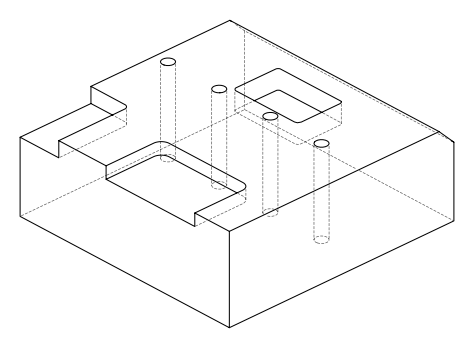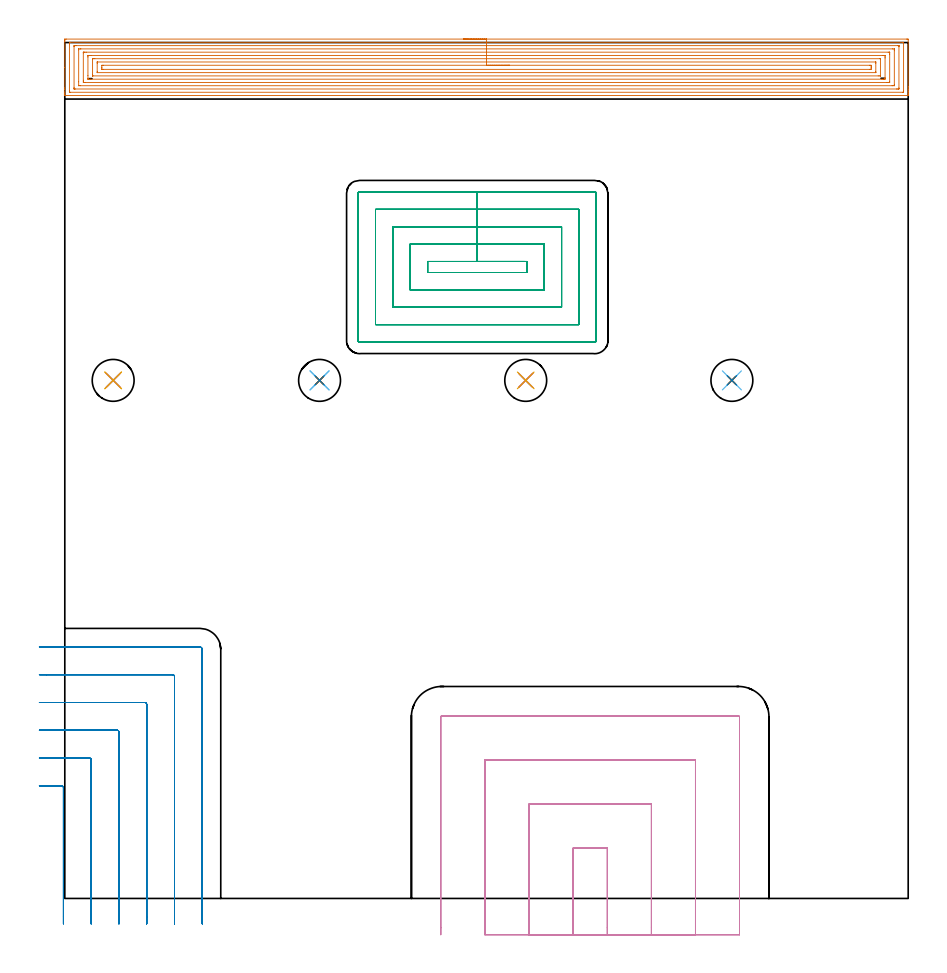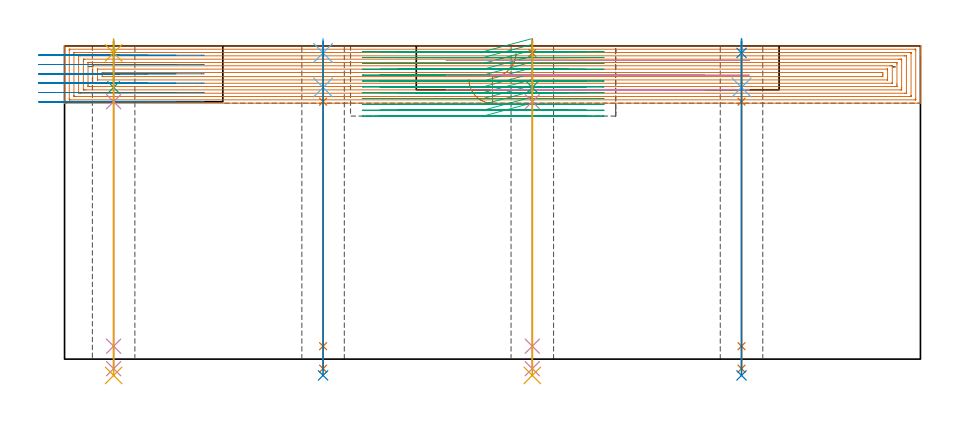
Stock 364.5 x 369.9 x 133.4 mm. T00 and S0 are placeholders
(PLAN: 20 operations, 16 tool changes, 77.6 min)
(1 AREA_MILL | FG_CHAMFER_SURFACE | UGT0205_001 | 26.61 min | 108497 mm3)
(2 MILL_CORNER_NOTCH_RECTANGULAR | CORNER_NOTCH_RECTANGULAR | UGT0201_008 | Follow Part, ap 4, ae 75% | 10.29 min | 186793 mm3)
(3 MILL_RECTANGULAR_POCKET | POCKET_RECTANGULAR_STRAIGHT | NXT0201_013 | Follow Part, ap 2.5, ae 75% | 27.64 min | 251778 mm3)
(4 MILL_SLOT | SLOT_PARTIAL_RECTANGULAR | UGT0201_109 | Follow Part, ap 6.35, ae 75% | 7.65 min | 263289 mm3)
(5 SPOT_DRILL | STEP1HOLE | NXT0321_9005460120000 | 0.05 min | 180 mm3)
(6 SPOT_DRILL_1 | STEP1HOLE_1 | NXT0321_9005460120000 | 0.05 min | 180 mm3)
(7 SPOT_DRILL_2 | STEP1HOLE_2 | NXT0321_9005460120000 | 0.05 min | 203 mm3)
(8 SPOT_DRILL_3 | STEP1HOLE_3 | NXT0321_9005460120000 | 0.05 min | 178 mm3)
(9 DRILL_BLIND_HOLE_INTO_CENTER | STEP1HOLE | NXT0301_089 | 0.08 min | 1589 mm3)
(10 GUN_DRILL_THROUGH_HOLE | STEP1HOLE | UGT0307_008 | 0.65 min | 11081 mm3)
(11 DRILL_TO_ENLARGE_THROUGH_HOLE | STEP1HOLE | UGT0301_250 | 0.57 min | 21384 mm3)
(12 DRILL_BLIND_HOLE_INTO_CENTER_1 | STEP1HOLE_1 | NXT0301_089 | 0.08 min | 1619 mm3)
(13 GUN_DRILL_THROUGH_HOLE_1 | STEP1HOLE_1 | UGT0307_008 | 0.65 min | 11072 mm3)
(14 DRILL_TO_ENLARGE_THROUGH_HOLE_1 | STEP1HOLE_1 | UGT0301_250 | 0.57 min | 21426 mm3)
(15 DRILL_BLIND_HOLE_INTO_CENTER_2 | STEP1HOLE_2 | NXT0301_089 | 0.08 min | 1617 mm3)
(16 GUN_DRILL_THROUGH_HOLE_2 | STEP1HOLE_2 | UGT0307_008 | 0.65 min | 11080 mm3)
(17 DRILL_TO_ENLARGE_THROUGH_HOLE_2 | STEP1HOLE_2 | UGT0301_250 | 0.57 min | 21410 mm3)
(18 DRILL_BLIND_HOLE_INTO_CENTER_3 | STEP1HOLE_3 | NXT0301_089 | 0.08 min | 1592 mm3)
(19 GUN_DRILL_THROUGH_HOLE_3 | STEP1HOLE_3 | UGT0307_008 | 0.65 min | 11083 mm3)
(20 DRILL_TO_ENLARGE_THROUGH_HOLE_3 | STEP1HOLE_3 | UGT0301_250 | 0.57 min | 21412 mm3)
(TOOL UGT0205_001 | Chamfer Mill 20 x 3 x 45 deg. | D20 FL50 Z2)
(TOOL UGT0201_008 | End Mill 16 mm | D16 FL32 Z4)
(TOOL NXT0201_013 | ENDMILL 10mm | D10 FL30 Z4)
(TOOL UGT0201_109 | End Mill 25.4 mm | D25.4 FL25 Z2)
(TOOL NXT0321_9005460120000 | NC Spot Drill, 142deg, 12mm, Carbide, Uncoated | D12 PA142 FL30 Z2)
(TOOL NXT0301_089 | Carbide Drill 11.8mm [860.1-1180-035A1-MM 2214] | D11.8 PA140 FL55 Z2)
(TOOL UGT0307_008 | Gun Drill 11 mm | D11 PA130 FL24 Z1)
(TOOL UGT0301_250 | Twist Drill 18.1 mm | D18.1 PA118 FL135 Z2)
(OP 1 AREA_MILL)
G17 G21 G94 G90
T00 M6
G54
G17 G0 G90 X172.25 Y371.4 S1061 M3
G43 Z143.4 H0
Z119.
G94 G1 X172.288 Z118.128 F250.
X172.402 Z117.264
X172.591 Z116.412
X172.853 Z115.58
X173.187 Z114.774
X173.59 Z114.
X174.059 Z113.264
X174.59 Z112.572
X175.179 Z111.929
X175.822 Z111.34
X176.514 Z110.808
X177.25 Z110.34
X178.024 Z109.937
X178.83 Z109.603
X179.662 Z109.341
X180.514 Z109.152
X181.378 Z109.038
X182.25 Z109.
X363.893
X364.187 Y371.397 Z109.002
X364.49 Y371.392 Z109.006
X364.5 Y371.083 Z109.314
Y350.885 Z129.51
Y350.278 Z130.116
Y349.708 Z130.689
Y349.386 Z131.01
Y348.816 Z131.58
Y348.494 Z131.901
Y347.85 Z132.55
Y347.434 Z132.965
Y347.056 Z133.335
X364.49 Y347.002 Z133.388
X364.339 Y347. Z133.4
X0.161
X0.01 Y347.002 Z133.388
X0.004 Y347.033 Z133.358
X0.002 Y347.055 Z133.336
X0. Y347.434 Z132.965
Y347.85 Z132.55
Y348.494 Z131.901
Y349.708 Z130.689
Y350.278 Z130.116
Y359.138 Z121.259
Y370.513 Z109.884
X0.002 Y370.798 Z109.599
X0.007 Y371.392 Z109.006
X0.011 Y371.394 Z109.003
X0.608 Y371.4 Z109.
X182.25
Y369.986 Z110.414
X362.187 Y369.985 Z110.415
X362.346 Y369.983 Z110.417
X362.451 Y369.979 Z110.421
X362.491 Y369.973 Z110.427
X362.494 Y369.961 Z110.439
X362.497 Y369.906 Z110.494
X362.5 Y369.514 Z110.886
Y348.994 Z131.406
X362.497 Y348.494 Z131.906
X362.494 Y348.445 Z131.955
X362.491 Y348.427 Z131.973
X362.425 Y348.421 Z131.979
X362.267 Y348.416 Z131.984
X362.187 Y348.414 Z131.986
X2.313 Y348.415 Z131.985
X2.154 Y348.417 Z131.983
X2.049 Y348.421 Z131.979
X2.009 Y348.427 Z131.973
X2.006 Y348.439 Z131.961
X2.003 Y348.494 Z131.906
X2. Y348.886 Z131.514
Y369.406 Z110.994
X2.003 Y369.906 Z110.494
X2.006 Y369.955 Z110.445
X2.009 Y369.973 Z110.427
X2.075 Y369.979 Z110.421
X2.233 Y369.984 Z110.416
X2.313 Y369.986 Z110.414
X182.25
Y368.572 Z111.828
X359.872 Y368.571 Z111.829
X360.322 Y368.569 Z111.831
X360.471 Y368.567 Z111.833
X360.488 Y368.565 Z111.835
X360.493 Y368.512 Z111.888
X360.498 Y368.418 Z111.982
X360.5 Y368.299 Z112.101
Y368.122 Z112.278
X360.499 Y350.278 Z130.122
X360.498 Y350.102 Z130.298
X360.49 Y349.923 Z130.477
X360.482 Y349.835 Z130.565
X360.434 Y349.833 Z130.567
X360.322 Y349.83 Z130.57
X359.879 Y349.829 Z130.571
X359.43 Y349.828 Z130.572
X4.628 Y349.829 Z130.571
X4.178 Y349.831 Z130.569
X4.029 Y349.833 Z130.567
X4.012 Y349.835 Z130.565
X4.007 Y349.888 Z130.512
X4.002 Y349.982 Z130.418
X4. Y350.456 Z129.944
X4.001 Y368.122 Z112.278
X4.002 Y368.298 Z112.102
X4.01 Y368.477 Z111.923
X4.019 Y368.565 Z111.835
X4.066 Y368.567 Z111.833
X4.178 Y368.57 Z111.83
X4.621 Y368.571 Z111.829
X5.07 Y368.572 Z111.828
X182.25
Y367.157 Z113.243
X357.717
X358.469 Y367.152 Z113.248
X358.485 Y367.151 Z113.249
X358.49 Y367.137 Z113.263
X358.495 Y367.088 Z113.312
X358.498 Y366.986 Z113.414
X358.5 Y366.782 Z113.618
Y366.374 Z114.026
Y351.635 Z128.765
X358.498 Y351.421 Z128.979
X358.494 Y351.314 Z129.086
X358.49 Y351.262 Z129.138
X358.484 Y351.249 Z129.151
X358.46 Y351.248 Z129.152
X357.644 Y351.243 Z129.157
X357.572
X6.783
X6.031 Y351.248 Z129.152
X6.015 Y351.249 Z129.151
X6.01 Y351.263 Z129.137
X6.005 Y351.312 Z129.088
X6.002 Y351.414 Z128.986
X6. Y352.955 Z127.445
X6.001 Y366.765 Z113.635
X6.002 Y366.979 Z113.421
X6.006 Y367.086 Z113.314
X6.01 Y367.138 Z113.262
X6.016 Y367.151 Z113.249
X6.04 Y367.152 Z113.248
X6.856 Y367.157 Z113.243
X6.928
X182.25
Y365.743 Z114.657
X355.859 Y365.742 Z114.658
X356.458 Y365.739 Z114.661
X356.483 Y365.736 Z114.664
X356.49 Y365.731 Z114.669
X356.497 Y365.7 Z114.7
X356.499 Y365.445 Z114.955
X356.5 Y364.805 Z115.595
Y352.955 Z127.445
X356.498 Y352.795 Z127.605
X356.495 Y352.715 Z127.685
X356.49 Y352.676 Z127.724
X356.487 Y352.664 Z127.736
X356.455 Y352.663 Z127.737
X356.156 Y352.658 Z127.742
X355.859 Y352.657 Z127.743
X355.265
X8.641 Y352.658 Z127.742
X8.042 Y352.661 Z127.739
X8.018 Y352.663 Z127.737
X8.01 Y352.669 Z127.731
X8.004 Y352.7 Z127.7
X8.001 Y352.955 Z127.445
X8. Y353.595 Z126.805
Y365.445 Z114.955
X8.002 Y365.605 Z114.795
X8.005 Y365.685 Z114.715
X8.01 Y365.724 Z114.676
X8.013 Y365.736 Z114.664
X8.046 Y365.737 Z114.663
X8.344 Y365.742 Z114.658
X8.641 Y365.743 Z114.657
X9.235
X182.25
Y364.329 Z116.071
X353.406
X354.074 Y364.328 Z116.072
X354.301 Y364.326 Z116.074
X354.436 Y364.322 Z116.078
X354.491 Y364.317 Z116.083
X354.493 Y364.285 Z116.115
X354.498 Y364.129 Z116.271
X354.5 Y363.661 Z116.739
Y363.235 Z117.165
X354.499 Y354.739 Z125.661
X354.497 Y354.316 Z126.084
X354.49 Y354.172 Z126.228
X354.482 Y354.078 Z126.322
X354.408 Y354.076 Z126.324
X354.074 Y354.073 Z126.327
X353.849 Y354.071 Z126.329
X353.181
X11.094
X10.426 Y354.072 Z126.328
X10.199 Y354.074 Z126.326
X10.064 Y354.078 Z126.322
X10.01 Y354.083 Z126.317
X10.008 Y354.115 Z126.285
X10.002 Y354.271 Z126.129
X10. Y355.631 Z124.769
X10.001 Y363.661 Z116.739
X10.003 Y364.084 Z116.316
X10.01 Y364.228 Z116.172
X10.018 Y364.322 Z116.078
X10.092 Y364.324 Z116.076
X10.426 Y364.327 Z116.073
X10.651 Y364.329 Z116.071
X11.319
X182.25
Y362.915 Z117.485
X352.289 Y362.914 Z117.486
X352.435 Y362.912 Z117.488
X352.475 Y362.909 Z117.491
X352.49 Y362.907 Z117.493
X352.493 Y362.894 Z117.506
X352.497 Y362.839 Z117.561
X352.499 Y362.769 Z117.631
X352.5 Y362.558 Z117.842
X352.499 Y355.631 Z124.769
X352.497 Y355.526 Z124.874
X352.494 Y355.5 Z124.9
X352.49 Y355.493 Z124.907
X352.482 Y355.49 Z124.91
X352.433 Y355.487 Z124.913
X352.289 Y355.486 Z124.914
X351.542 Y355.485 Z124.915
X12.211 Y355.486 Z124.914
X12.065 Y355.488 Z124.912
X12.025 Y355.491 Z124.909
X12.01 Y355.493 Z124.907
X12.007 Y355.506 Z124.894
X12.003 Y355.561 Z124.839
X12.001 Y355.631 Z124.769
X12. Y355.842 Z124.558
X12.001 Y362.769 Z117.631
X12.003 Y362.874 Z117.526
X12.006 Y362.9 Z117.5
X12.01 Y362.907 Z117.493
X12.018 Y362.91 Z117.49
X12.067 Y362.913 Z117.487
X12.211 Y362.914 Z117.486
X12.958 Y362.915 Z117.485
X182.25
Y361.5 Z118.9
X350.349
X350.406 Y361.499 Z118.901
X350.466 Y361.496 Z118.904
X350.483 Y361.494 Z118.906
X350.49 Y361.481 Z118.919
X350.493 Y361.428 Z118.972
X350.5 Y360.988 Z119.412
Y357.419 Z122.981
X350.496 Y356.971 Z123.429
X350.493 Y356.917 Z123.483
X350.49 Y356.908 Z123.492
X350.479 Y356.905 Z123.495
X350.437 Y356.902 Z123.498
X350.3 Y356.9 Z123.5
X14.151
X14.094 Y356.901 Z123.499
X14.034 Y356.904 Z123.496
X14.017 Y356.906 Z123.494
X14.01 Y356.919 Z123.481
X14.007 Y356.972 Z123.428
X14. Y357.412 Z122.988
Y360.981 Z119.419
X14.004 Y361.429 Z118.971
X14.007 Y361.483 Z118.917
X14.01 Y361.492 Z118.908
X14.021 Y361.495 Z118.905
X14.063 Y361.498 Z118.902
X14.2 Y361.5 Z118.9
X182.25
Y360.086 Z120.314
X347.826
X348.27 Y360.082 Z120.318
X348.48 Y360.079 Z120.321
X348.49 Y359.958 Z120.442
X348.498 Y359.42 Z120.98
Y359.2 Z121.2
X348.492 Y358.534 Z121.866
X348.481 Y358.321 Z122.079
X348.269 Y358.318 Z122.082
X347.826 Y358.314 Z122.086
X16.674
X16.23 Y358.318 Z122.082
X16.02 Y358.321 Z122.079
X16.01 Y358.442 Z121.958
X16.002 Y358.98 Z121.42
Y359.2 Z121.2
X16.008 Y359.866 Z120.534
X16.019 Y360.079 Z120.321
X16.231 Y360.082 Z120.318
X16.674 Y360.086 Z120.314
X182.25
X183.122 Z120.352
X183.987 Z120.466
X184.838 Z120.654
X185.67 Z120.917
X186.476 Z121.251
X187.25 Z121.653
X187.986 Z122.122
X188.678 Z122.653
X189.321 Z123.243
X189.91 Z123.886
X190.442 Z124.578
X190.91 Z125.314
X191.313 Z126.088
X191.647 Z126.894
X191.909 Z127.726
X192.098 Z128.577
X192.212 Z129.442
X192.25 Z130.314
G0 Z143.4
M5
M2
(OP 2 MILL_CORNER_NOTCH_RECTANGULAR)
G17 G21 G94 G90
T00 M6
G54
G17 G0 G90 X-0.6 Y-10.977 S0 M3
G43 Z143.4 H0
Z129.433
G94 G1 Y-7.977 F250.
Y47.905 F500.
G3 X-1.395 Y48.7 R0.8
G1 X-8.
X-11. F250.
G0 Z143.4
X11.4 Y-11.
Z129.433
G1 Y-8.
Y59.905 F500.
G3 X10.605 Y60.7 R0.8
G1 X-8.
X-11. F250.
G0 Z143.4
X23.4 Y-11.
Z129.433
G1 Y-8.
Y71.905 F500.
G3 X22.605 Y72.7 R0.8
G1 X-8.
X-11. F250.
G0 Z143.4
X35.4 Y-11.
Z129.433
G1 Y-8.
Y83.904 F500.
G3 X34.604 Y84.7 R0.8
G1 X-8.
X-11. F250.
G0 Z143.4
X47.4 Y-11.
Z129.433
G1 Y-8.
Y95.904 F500.
G3 X46.604 Y96.7 R0.8
G1 X-8.
X-11. F250.
G0 Z143.4
X59.4 Y-11.
Z129.433
G1 Y-8.
Y107.6 F500.
G3 X58.3 Y108.7 R1.1
G1 X-8.
X-11. F250.
G0 Z143.4
X-0.6 Y-10.977
Z125.467
G1 Y-7.977
Y47.905 F500.
G3 X-1.395 Y48.7 R0.8
G1 X-8.
X-11. F250.
G0 Z143.4
X11.4 Y-11.
Z125.467
G1 Y-8.
Y59.905 F500.
G3 X10.605 Y60.7 R0.8
G1 X-8.
X-11. F250.
G0 Z143.4
X23.4 Y-11.
Z125.467
G1 Y-8.
Y71.905 F500.
G3 X22.605 Y72.7 R0.8
G1 X-8.
X-11. F250.
G0 Z143.4
X35.4 Y-11.
Z125.467
G1 Y-8.
Y83.904 F500.
G3 X34.604 Y84.7 R0.8
G1 X-8.
X-11. F250.
G0 Z143.4
X47.4 Y-11.
Z125.467
G1 Y-8.
Y95.904 F500.
G3 X46.604 Y96.7 R0.8
G1 X-8.
X-11. F250.
G0 Z143.4
X59.4 Y-11.
Z125.467
G1 Y-8.
Y107.6 F500.
G3 X58.3 Y108.7 R1.1
G1 X-8.
X-11. F250.
G0 Z143.4
X-0.6 Y-10.977
Z121.5
G1 Y-7.977
Y47.905 F500.
G3 X-1.395 Y48.7 R0.8
G1 X-8.
X-11. F250.
G0 Z143.4
X11.4 Y-11.
Z121.5
G1 Y-8.
Y59.905 F500.
G3 X10.605 Y60.7 R0.8
G1 X-8.
X-11. F250.
G0 Z143.4
X23.4 Y-11.
Z121.5
G1 Y-8.
Y71.905 F500.
G3 X22.605 Y72.7 R0.8
G1 X-8.
X-11. F250.
G0 Z143.4
X35.4 Y-11.
Z121.5
G1 Y-8.
Y83.904 F500.
G3 X34.604 Y84.7 R0.8
G1 X-8.
X-11. F250.
G0 Z143.4
X47.4 Y-11.
Z121.5
G1 Y-8.
Y95.904 F500.
G3 X46.604 Y96.7 R0.8
G1 X-8.
X-11. F250.
G0 Z143.4
X59.4 Y-11.
Z121.5
G1 Y-8.
Y107.6 F500.
G3 X58.3 Y108.7 R1.1
G1 X-8.
X-11. F250.
G0 Z143.4
X-0.6 Y-10.977
Z117.533
G1 Y-7.977
Y47.905 F500.
G3 X-1.395 Y48.7 R0.8
G1 X-8.
X-11. F250.
G0 Z143.4
X11.4 Y-11.
Z117.533
G1 Y-8.
Y59.905 F500.
G3 X10.605 Y60.7 R0.8
G1 X-8.
X-11. F250.
G0 Z143.4
X23.4 Y-11.
Z117.533
G1 Y-8.
Y71.905 F500.
G3 X22.605 Y72.7 R0.8
G1 X-8.
X-11. F250.
G0 Z143.4
X35.4 Y-11.
Z117.533
G1 Y-8.
Y83.904 F500.
G3 X34.604 Y84.7 R0.8
G1 X-8.
X-11. F250.
G0 Z143.4
X47.4 Y-11.
Z117.533
G1 Y-8.
Y95.904 F500.
G3 X46.604 Y96.7 R0.8
G1 X-8.
X-11. F250.
G0 Z143.4
X59.4 Y-11.
Z117.533
G1 Y-8.
Y107.6 F500.
G3 X58.3 Y108.7 R1.1
G1 X-8.
X-11. F250.
G0 Z143.4
X-0.6 Y-10.977
Z113.567
G1 Y-7.977
Y47.905 F500.
G3 X-1.395 Y48.7 R0.8
G1 X-8.
X-11. F250.
G0 Z143.4
X11.4 Y-11.
Z113.567
G1 Y-8.
Y59.905 F500.
G3 X10.605 Y60.7 R0.8
G1 X-8.
X-11. F250.
G0 Z143.4
X23.4 Y-11.
Z113.567
G1 Y-8.
Y71.905 F500.
G3 X22.605 Y72.7 R0.8
G1 X-8.
X-11. F250.
G0 Z143.4
X35.4 Y-11.
Z113.567
G1 Y-8.
Y83.904 F500.
G3 X34.604 Y84.7 R0.8
G1 X-8.
X-11. F250.
G0 Z143.4
X47.4 Y-11.
Z113.567
G1 Y-8.
Y95.904 F500.
G3 X46.604 Y96.7 R0.8
G1 X-8.
X-11. F250.
G0 Z143.4
X59.4 Y-11.
Z113.567
G1 Y-8.
Y107.6 F500.
G3 X58.3 Y108.7 R1.1
G1 X-8.
X-11. F250.
G0 Z143.4
X-0.6 Y-10.977
Z109.6
G1 Y-7.977
Y47.905 F500.
G3 X-1.395 Y48.7 R0.8
G1 X-8.
X-11. F250.
G0 Z143.4
X11.4 Y-11.
Z109.6
G1 Y-8.
Y59.905 F500.
G3 X10.605 Y60.7 R0.8
G1 X-8.
X-11. F250.
G0 Z143.4
X23.4 Y-11.
Z109.6
G1 Y-8.
Y71.905 F500.
G3 X22.605 Y72.7 R0.8
G1 X-8.
X-11. F250.
G0 Z143.4
X35.4 Y-11.
Z109.6
G1 Y-8.
Y83.904 F500.
G3 X34.604 Y84.7 R0.8
G1 X-8.
X-11. F250.
G0 Z143.4
X47.4 Y-11.
Z109.6
G1 Y-8.
Y95.904 F500.
G3 X46.604 Y96.7 R0.8
G1 X-8.
X-11. F250.
G0 Z143.4
X59.4 Y-11.
Z109.6
G1 Y-8.
Y107.6 F500.
G3 X58.3 Y108.7 R1.1
G1 X-8.
X-11. F250.
G0 Z143.4
M5
M2
(OP 3 MILL_RECTANGULAR_POCKET)
G17 G21 G94 G90
T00 M6
G54
G17 G0 G90 X198.745 Y275.3 S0 M3
G43 Z143.4 H0
Z136.4
G94 G1 X178.25 Z130.908 F250.
X156.8 F500.
Y270.5
X199.7
Y275.3
X178.25
Y282.8
X149.3
Y263.
X207.2
Y282.8
X178.25
Y290.3
X141.8
Y255.5
X214.7
Y290.3
X178.25
Y297.8
X134.3
Y248.
X222.2
Y297.8
X178.25
Y305.3
X127.3
G3 X126.8 Y304.8 R0.5
G1 Y241.
G3 X127.3 Y240.5 R0.5
G1 X229.2
G3 X229.7 Y241. R0.5
G1 Y304.8
G3 X229.2 Y305.3 R0.5
G1 X178.25
X177.25
G0 X198.745 Y275.3 Z133.908
G1 X178.25 Z128.417 F250.
X156.8 F500.
Y270.5
X199.7
Y275.3
X178.25
Y282.8
X149.3
Y263.
X207.2
Y282.8
X178.25
Y290.3
X141.8
Y255.5
X214.7
Y290.3
X178.25
Y297.8
X134.3
Y248.
X222.2
Y297.8
X178.25
Y305.3
X127.3
G3 X126.8 Y304.8 R0.5
G1 Y241.
G3 X127.3 Y240.5 R0.5
G1 X229.2
G3 X229.7 Y241. R0.5
G1 Y304.8
G3 X229.2 Y305.3 R0.5
G1 X178.25
X177.25
G0 X198.745 Y275.3 Z131.417
G1 X178.25 Z125.925 F250.
X156.8 F500.
Y270.5
X199.7
Y275.3
X178.25
Y282.8
X149.3
Y263.
X207.2
Y282.8
X178.25
Y290.3
X141.8
Y255.5
X214.7
Y290.3
X178.25
Y297.8
X134.3
Y248.
X222.2
Y297.8
X178.25
Y305.3
X127.3
G3 X126.8 Y304.8 R0.5
G1 Y241.
G3 X127.3 Y240.5 R0.5
G1 X229.2
G3 X229.7 Y241. R0.5
G1 Y304.8
G3 X229.2 Y305.3 R0.5
G1 X178.25
X177.25
G0 X198.745 Y275.3 Z128.925
G1 X178.25 Z123.433 F250.
X156.8 F500.
Y270.5
X199.7
Y275.3
X178.25
Y282.8
X149.3
Y263.
X207.2
Y282.8
X178.25
Y290.3
X141.8
Y255.5
X214.7
Y290.3
X178.25
Y297.8
X134.3
Y248.
X222.2
Y297.8
X178.25
Y305.3
X127.3
G3 X126.8 Y304.8 R0.5
G1 Y241.
G3 X127.3 Y240.5 R0.5
G1 X229.2
G3 X229.7 Y241. R0.5
G1 Y304.8
G3 X229.2 Y305.3 R0.5
G1 X178.25
X177.25
G0 X198.745 Y275.3 Z126.433
G1 X178.25 Z120.942 F250.
X156.8 F500.
Y270.5
X199.7
Y275.3
X178.25
Y282.8
X149.3
Y263.
X207.2
Y282.8
X178.25
Y290.3
X141.8
Y255.5
X214.7
Y290.3
X178.25
Y297.8
X134.3
Y248.
X222.2
Y297.8
X178.25
Y305.3
X127.3
G3 X126.8 Y304.8 R0.5
G1 Y241.
G3 X127.3 Y240.5 R0.5
G1 X229.2
G3 X229.7 Y241. R0.5
G1 Y304.8
G3 X229.2 Y305.3 R0.5
G1 X178.25
X177.25
G0 X198.745 Y275.3 Z123.942
G1 X178.25 Z118.45 F250.
X156.8 F500.
Y270.5
X199.7
Y275.3
X178.25
Y282.8
X149.3
Y263.
X207.2
Y282.8
X178.25
Y290.3
X141.8
Y255.5
X214.7
Y290.3
X178.25
Y297.8
X134.3
Y248.
X222.2
Y297.8
X178.25
Y305.3
X127.3
G3 X126.8 Y304.8 R0.5
G1 Y241.
G3 X127.3 Y240.5 R0.5
G1 X229.2
G3 X229.7 Y241. R0.5
G1 Y304.8
G3 X229.2 Y305.3 R0.5
G1 X178.25
X177.25
G0 X198.745 Y275.3 Z121.45
G1 X178.25 Z115.958 F250.
X156.8 F500.
Y270.5
X199.7
Y275.3
X178.25
Y282.8
X149.3
Y263.
X207.2
Y282.8
X178.25
Y290.3
X141.8
Y255.5
X214.7
Y290.3
X178.25
Y297.8
X134.3
Y248.
X222.2
Y297.8
X178.25
Y305.3
X127.3
G3 X126.8 Y304.8 R0.5
G1 Y241.
G3 X127.3 Y240.5 R0.5
G1 X229.2
G3 X229.7 Y241. R0.5
G1 Y304.8
G3 X229.2 Y305.3 R0.5
G1 X178.25
X177.25
G0 X198.745 Y275.3 Z118.958
G1 X178.25 Z113.467 F250.
X156.8 F500.
Y270.5
X199.7
Y275.3
X178.25
Y282.8
X149.3
Y263.
X207.2
Y282.8
X178.25
Y290.3
X141.8
Y255.5
X214.7
Y290.3
X178.25
Y297.8
X134.3
Y248.
X222.2
Y297.8
X178.25
Y305.3
X127.3
G3 X126.8 Y304.8 R0.5
G1 Y241.
G3 X127.3 Y240.5 R0.5
G1 X229.2
G3 X229.7 Y241. R0.5
G1 Y304.8
G3 X229.2 Y305.3 R0.5
G1 X178.25
X177.25
G0 X198.745 Y275.3 Z116.467
G1 X178.25 Z110.975 F250.
X156.8 F500.
Y270.5
X199.7
Y275.3
X178.25
Y282.8
X149.3
Y263.
X207.2
Y282.8
X178.25
Y290.3
X141.8
Y255.5
X214.7
Y290.3
X178.25
Y297.8
X134.3
Y248.
X222.2
Y297.8
X178.25
Y305.3
X127.3
G3 X126.8 Y304.8 R0.5
G1 Y241.
G3 X127.3 Y240.5 R0.5
G1 X229.2
G3 X229.7 Y241. R0.5
G1 Y304.8
G3 X229.2 Y305.3 R0.5
G1 X178.25
X177.25
G0 X198.745 Y275.3 Z113.975
G1 X178.25 Z108.483 F250.
X156.8 F500.
Y270.5
X199.7
Y275.3
X178.25
Y282.8
X149.3
Y263.
X207.2
Y282.8
X178.25
Y290.3
X141.8
Y255.5
X214.7
Y290.3
X178.25
Y297.8
X134.3
Y248.
X222.2
Y297.8
X178.25
Y305.3
X127.3
G3 X126.8 Y304.8 R0.5
G1 Y241.
G3 X127.3 Y240.5 R0.5
G1 X229.2
G3 X229.7 Y241. R0.5
G1 Y304.8
G3 X229.2 Y305.3 R0.5
G1 X178.25
X177.25
G0 X198.745 Y275.3 Z111.483
G1 X178.25 Z105.992 F250.
X156.8 F500.
Y270.5
X199.7
Y275.3
X178.25
Y282.8
X149.3
Y263.
X207.2
Y282.8
X178.25
Y290.3
X141.8
Y255.5
X214.7
Y290.3
X178.25
Y297.8
X134.3
Y248.
X222.2
Y297.8
X178.25
Y305.3
X127.3
G3 X126.8 Y304.8 R0.5
G1 Y241.
G3 X127.3 Y240.5 R0.5
G1 X229.2
G3 X229.7 Y241. R0.5
G1 Y304.8
G3 X229.2 Y305.3 R0.5
G1 X178.25
X177.25
G0 X198.745 Y275.3 Z108.992
G1 X178.25 Z103.5 F250.
X156.8 F500.
Y270.5
X199.7
Y275.3
X178.25
Y282.8
X149.3
Y263.
X207.2
Y282.8
X178.25
Y290.3
X141.8
Y255.5
X214.7
Y290.3
X178.25
Y297.8
X134.3
Y248.
X222.2
Y297.8
X178.25
Y305.3
X127.3
G3 X126.8 Y304.8 R0.5
G1 Y241.
G3 X127.3 Y240.5 R0.5
G1 X229.2
G3 X229.7 Y241. R0.5
G1 Y304.8
G3 X229.2 Y305.3 R0.5
G1 X178.25
X177.25
G0 Z143.4
M5
M2
(OP 4 MILL_SLOT)
G17 G21 G94 G90
T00 M6
G54
G17 G0 G90 X234.45 Y-15.7 S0 M3
G43 Z143.4 H0
Z127.167
G94 G1 Y-12.7 F250.
Y21.75 F500.
X219.65
Y-12.7
Y-15.7 F250.
X253.5
Y-12.7
Y40.8 F500.
X200.6
Y-12.7
Y-15.7 F250.
X272.55
Y-12.7
Y59.85 F500.
X181.55
Y-12.7
Y-15.7 F250.
X291.6
Y-12.7
Y78.5 F500.
G3 X291.2 Y78.9 R0.4
G1 X162.9
G3 X162.5 Y78.5 R0.4
G1 Y-12.7
Y-15.7 F250.
G0 X234.45 Z120.933
G1 Y-12.7
Y21.75 F500.
X219.65
Y-12.7
Y-15.7 F250.
X253.5
Y-12.7
Y40.8 F500.
X200.6
Y-12.7
Y-15.7 F250.
X272.55
Y-12.7
Y59.85 F500.
X181.55
Y-12.7
Y-15.7 F250.
X291.6
Y-12.7
Y78.5 F500.
G3 X291.2 Y78.9 R0.4
G1 X162.9
G3 X162.5 Y78.5 R0.4
G1 Y-12.7
Y-15.7 F250.
G0 X234.45 Z114.7
G1 Y-12.7
Y21.75 F500.
X219.65
Y-12.7
Y-15.7 F250.
X253.5
Y-12.7
Y40.8 F500.
X200.6
Y-12.7
Y-15.7 F250.
X272.55
Y-12.7
Y59.85 F500.
X181.55
Y-12.7
Y-15.7 F250.
X291.6
Y-12.7
Y78.5 F500.
G3 X291.2 Y78.9 R0.4
G1 X162.9
G3 X162.5 Y78.5 R0.4
G1 Y-12.7
Y-15.7 F250.
G0 Z143.4
M5
M2
(OP 5 SPOT_DRILL)
G17 G21 G94 G90
T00 M6
G54
G17 G0 G90 X20.9 Y223.9 S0 M3
G43 Z143.4 H0
G94 G81 G98 Z130.4 F250. R136.4
G80
M5
M2
(OP 6 SPOT_DRILL_1)
G17 G21 G94 G90
T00 M6
G54
G17 G0 G90 X110.1 Y223.9 S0 M3
G43 Z143.4 H0
G94 G81 G98 Z130.4 F250. R136.4
G80
M5
M2
(OP 7 SPOT_DRILL_2)
G17 G21 G94 G90
T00 M6
G54
G17 G0 G90 X199.2 Y223.9 S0 M3
G43 Z143.4 H0
G94 G81 G98 Z130.4 F250. R136.4
G80
M5
M2
(OP 8 SPOT_DRILL_3)
G17 G21 G94 G90
T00 M6
G54
G17 G0 G90 X288.3 Y223.9 S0 M3
G43 Z143.4 H0
G94 G81 G98 Z130.4 F250. R136.4
G80
M5
M2
(OP 9 DRILL_BLIND_HOLE_INTO_CENTER)
G17 G21 G94 G90
T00 M6
G54
G17 G0 G90 X20.9 Y223.9 S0 M3
G43 Z143.4 H1
G94 G81 G98 Z115.7 F250. R135.4
G80
M5
M2
(OP 10 GUN_DRILL_THROUGH_HOLE)
G17 G21 G94 G90
T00 M6
G54
G17 G0 G90 X20.9 Y223.9 M8
G43 Z143.4 H0
Z129.241
S716 M3
G94 G1 Z109.637 F125. M26
G4 X.084
Z5.5 F250.
G4 X.084
Z-4.065 F125.
G4 X.084
M5
M9
G0 Z129.241
Z143.4
M2
(OP 11 DRILL_TO_ENLARGE_THROUGH_HOLE)
G17 G21 G94 G90
T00 M6
G54
G17 G0 G90 X20.9 Y223.9 S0 M3
G43 Z143.4 H0
G94 G73 G98 Z-6.938 F250. Q17.542 R135.4
G80
M5
M2
(OP 12 DRILL_BLIND_HOLE_INTO_CENTER_1)
G17 G21 G94 G90
T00 M6
G54
G17 G0 G90 X110.1 Y223.9 S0 M3
G43 Z143.4 H1
G94 G81 G98 Z115.7 F250. R135.4
G80
M5
M2
(OP 13 GUN_DRILL_THROUGH_HOLE_1)
G17 G21 G94 G90
T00 M6
G54
G17 G0 G90 X110.1 Y223.9 M8
G43 Z143.4 H0
Z129.241
S716 M3
G94 G1 Z109.637 F125. M26
G4 X.084
Z5.5 F250.
G4 X.084
Z-4.065 F125.
G4 X.084
M5
M9
G0 Z129.241
Z143.4
M2
(OP 14 DRILL_TO_ENLARGE_THROUGH_HOLE_1)
G17 G21 G94 G90
T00 M6
G54
G17 G0 G90 X110.1 Y223.9 S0 M3
G43 Z143.4 H0
G94 G73 G98 Z-6.938 F250. Q17.542 R135.4
G80
M5
M2
(OP 15 DRILL_BLIND_HOLE_INTO_CENTER_2)
G17 G21 G94 G90
T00 M6
G54
G17 G0 G90 X199.2 Y223.9 S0 M3
G43 Z143.4 H1
G94 G81 G98 Z115.7 F250. R135.4
G80
M5
M2
(OP 16 GUN_DRILL_THROUGH_HOLE_2)
G17 G21 G94 G90
T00 M6
G54
G17 G0 G90 X199.2 Y223.9 M8
G43 Z143.4 H0
Z129.241
S716 M3
G94 G1 Z109.637 F125. M26
G4 X.084
Z5.5 F250.
G4 X.084
Z-4.065 F125.
G4 X.084
M5
M9
G0 Z129.241
Z143.4
M2
(OP 17 DRILL_TO_ENLARGE_THROUGH_HOLE_2)
G17 G21 G94 G90
T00 M6
G54
G17 G0 G90 X199.2 Y223.9 S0 M3
G43 Z143.4 H0
G94 G73 G98 Z-6.938 F250. Q17.542 R135.4
G80
M5
M2
(OP 18 DRILL_BLIND_HOLE_INTO_CENTER_3)
G17 G21 G94 G90
T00 M6
G54
G17 G0 G90 X288.3 Y223.9 S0 M3
G43 Z143.4 H1
G94 G81 G98 Z115.7 F250. R135.4
G80
M5
M2
(OP 19 GUN_DRILL_THROUGH_HOLE_3)
G17 G21 G94 G90
T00 M6
G54
G17 G0 G90 X288.3 Y223.9 M8
G43 Z143.4 H0
Z129.241
S716 M3
G94 G1 Z109.637 F125. M26
G4 X.084
Z5.5 F250.
G4 X.084
Z-4.065 F125.
G4 X.084
M5
M9
G0 Z129.241
Z143.4
M2
(OP 20 DRILL_TO_ENLARGE_THROUGH_HOLE_3)
G17 G21 G94 G90
T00 M6
G54
G17 G0 G90 X288.3 Y223.9 S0 M3
G43 Z143.4 H0
G94 G73 G98 Z-6.938 F250. Q17.542 R135.4
G80
M5
M2
